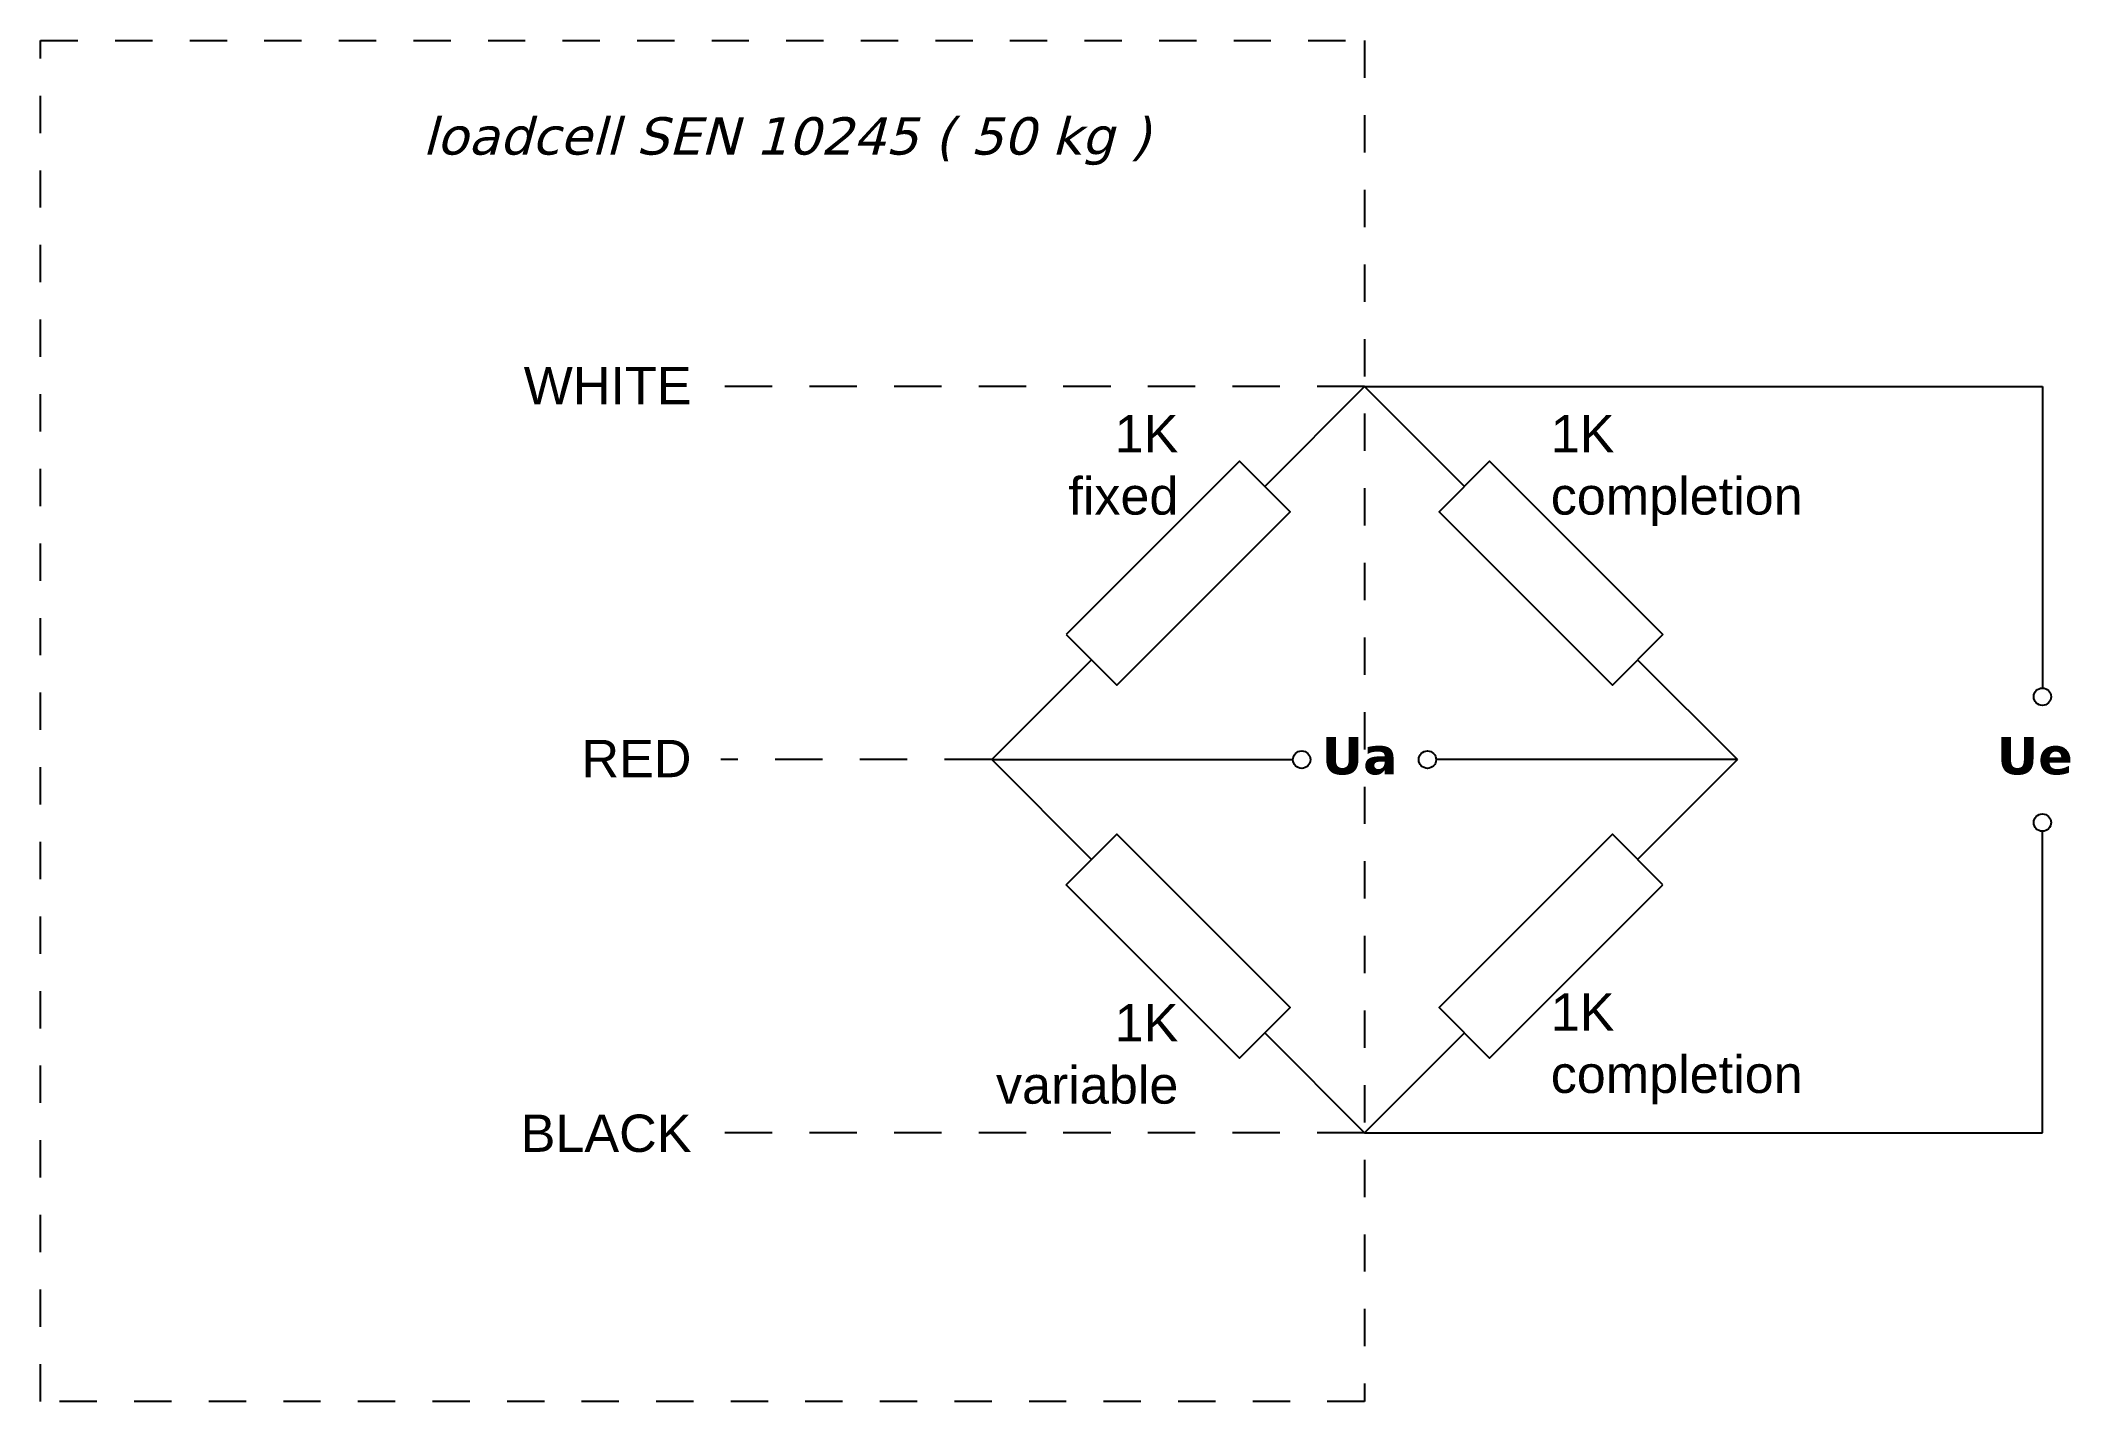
# Model space of a CAD drawing. Header units: millimetres. Extents: x -2.55 to 2.89, y -1.72 to 1.93.
import ezdxf

# ---------------------------------------------------------------- set-up
doc = ezdxf.new("R2010")
doc.units = ezdxf.units.MM
doc.linetypes.add('DASHED', pattern=[19.05, 12.7, -6.35])
doc.linetypes.add('DOTTED', pattern=[6.35, 0, -6.35])
doc.styles.get("Standard").update_dxf_attribs({"font": 'arial.ttf'})

msp = doc.modelspace()

# ---------------------------------------------------------------- linework, layer by layer
at = {"linetype": 'DASHED', "ltscale": 0.01}
msp.add_line((1, 1), (-0.727, 1), dxfattribs=at)
for p, q in [((0.7324, 0.7324), (1, 1)), ((1.2676, 0.7324), (1, 1)), ((1, 1), (2.818, 1)), ((2.818, 1), (2.818, 0.192)), ((0, 0), (0.2676, 0.2676)), ((2, 0), (1.7324, 0.2676)), ((0, 0), (0.2676, -0.2676)), ((0, 0), (0.808, 0)), ((2, 0), (1.7324, -0.2676)), ((2, 0), (1.192, 0)), ((2.818, -1), (2.818, -0.192)), ((0.7324, -0.7324), (1, -1)), ((1.2676, -0.7324), (1, -1)), ((1, -1), (2.818, -1))]:
    msp.add_line(p, q)
at = {"color": 1, "linetype": 'DASHED', "ltscale": 0.01}
msp.add_line((0, 0), (-0.727, 0), dxfattribs=at)
at = {"color": 252, "linetype": 'DASHED', "ltscale": 0.01}
msp.add_line((1, -1), (-0.727, -1), dxfattribs=at)
at = {"linetype": 'DOTTED', "ltscale": 0.01}
msp.add_lwpolyline([(1, 1.9275), (1, -1.7203), (-2.5511, -1.7203), (-2.5511, 1.9275)], close=True, dxfattribs=at)
for points in [[(0.1999, 0.3353), (0.3353, 0.1999), (0.8001, 0.6647), (0.6647, 0.8001)], [(1.8001, 0.3353), (1.6647, 0.1999), (1.1999, 0.6647), (1.3353, 0.8001)], [(0.1999, -0.3353), (0.3353, -0.1999), (0.8001, -0.6647), (0.6647, -0.8001)], [(1.8001, -0.3353), (1.6647, -0.1999), (1.1999, -0.6647), (1.3353, -0.8001)]]:
    msp.add_lwpolyline(points, close=True)
for centre in [(2.818, 0.1687), (0.8313, 0), (1.1687, 0), (2.818, -0.1687)]:
    msp.add_circle(centre, 0.0233)

# ---------------------------------------------------------------- texts
at = {"char_height": 0.1}
for s, insert, width, attachment_point in [('{\\fDejaVu Sans Mono|b0|i1|c0|p0;loadcell SEN 10245 ( 50 kg )}', (0.4246, 1.7221), 3.039778, 3), ('{WHITE}', (-0.8054, 1.0529), 0.304749, 3), ('{1K\\Pfixed}', (0.5006, 0.9236), 0.304749, 3), ('{1K\\Pcompletion}', (1.4994, 0.9236), 0.304749, 1), ('{\\fDejaVu Sans Mono|b1|i0|c0|p0;Ua}', (1.0886, 0.0607), 0.304749, 3), ('{\\fDejaVu Sans Mono|b1|i0|c0|p0;Ue}', (2.8998, 0.0607), 0.304749, 3), ('{1K\\Pcompletion}', (1.4994, -0.9236), 0.304749, 7), ('{1K\\Pvariable}', (0.5006, -0.9236), 0.304749, 9)]:
    msp.add_mtext(s, dxfattribs=dict(at, insert=insert, width=width, attachment_point=attachment_point))
at = {"color": 1, "insert": (-0.8054, 0.0529), "char_height": 0.1, "width": 0.304749, "attachment_point": 3}
msp.add_mtext('{RED}', dxfattribs=at)
at = {"color": 252, "insert": (-0.8054, -1.0529), "char_height": 0.1, "width": 0.304749, "attachment_point": 9}
msp.add_mtext('{BLACK}', dxfattribs=at)

doc.saveas('drawing.dxf')
